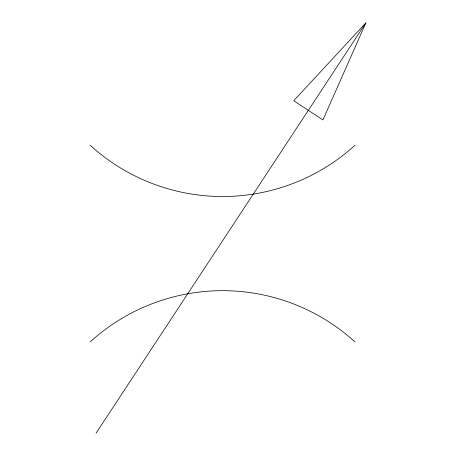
<?xml version="1.0" encoding="UTF-8"?>
<svg xmlns="http://www.w3.org/2000/svg" width="456" height="456" viewBox="0 0 456 456"><rect width="100%" height="100%" fill="white"/><g stroke="black" fill="none" stroke-linecap="round" stroke-linejoin="round"><path stroke-width="0.68" d="M365.9 22.8L322.933 119.934L293.75 100.747L365.9 22.8L96.056 433.2M355.047 145.213A196.678 196.678 0 0 1 90.1 145.213M90.1 341.977A196.678 196.678 0 0 1 355.047 341.977"/></g></svg>
